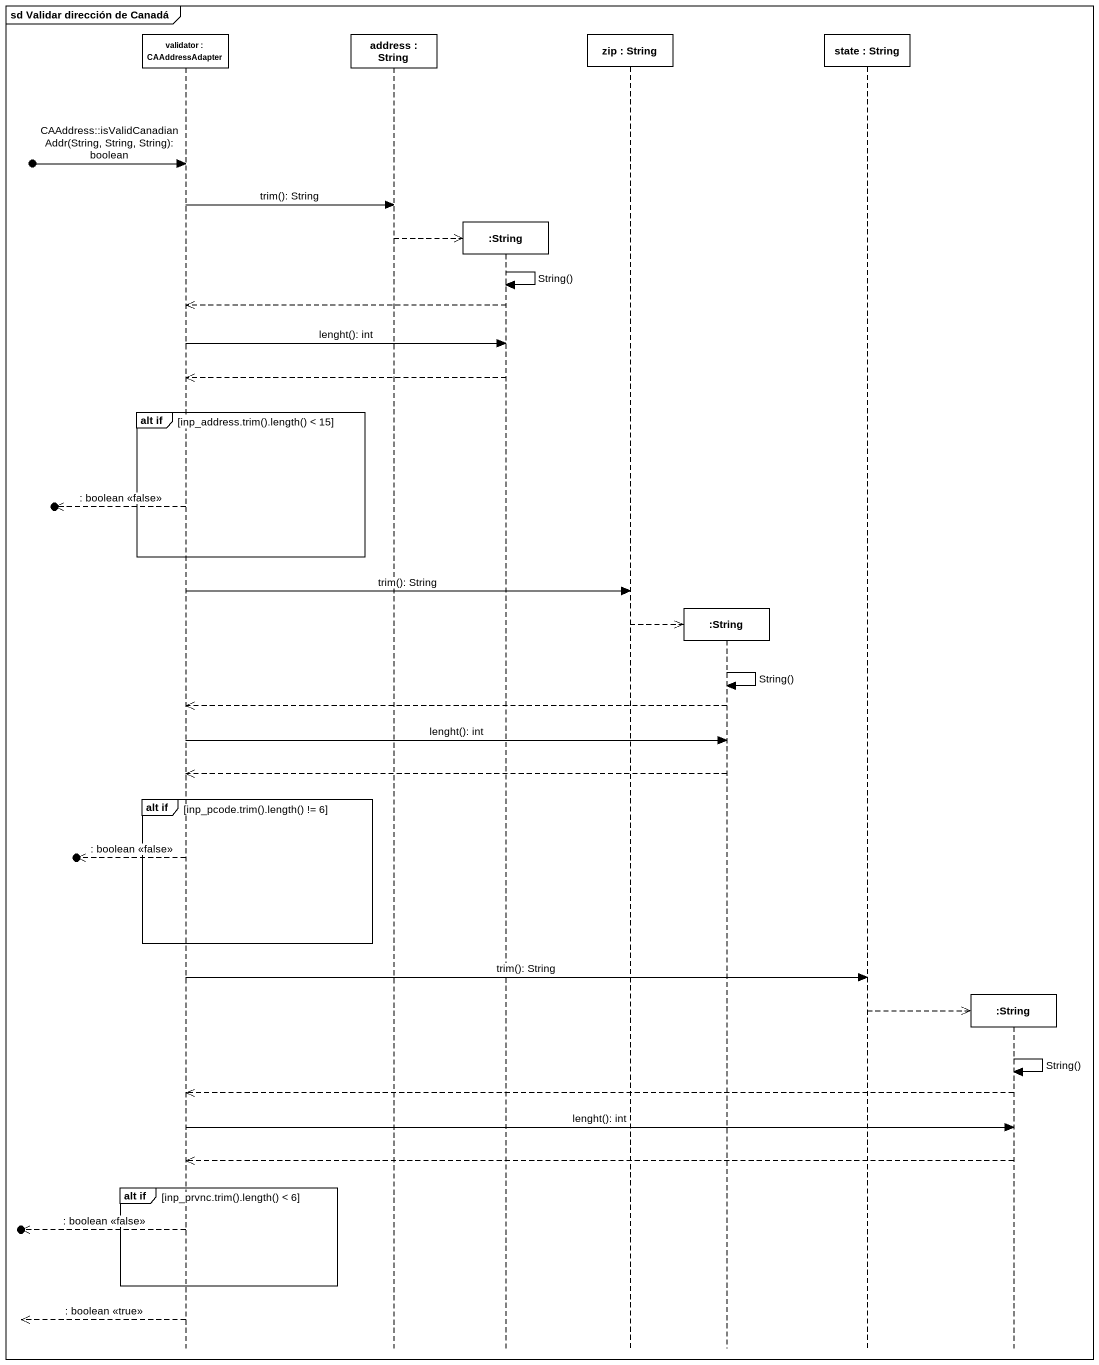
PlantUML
@startuml
mainframe sd Validar dirección de Canadá
hide footbox
participant "validator : CAAddressAdapter" as validator
participant "address : String" as address
participant ":String" as String
participant "zip : String" as zip
participant ":String" as String_2
participant "state : String" as state_
participant ":String" as String_3

[o-> validator : CAAddress::isValidCanadianAddr(String, String, String): boolean
validator -> address : trim(): String
address -->> String **
String -> String : String()
String -->> validator
validator -> String : lenght(): int
String -->> validator
group alt if [inp_address.trim().length() < 15]
  [o<<-- validator : : boolean <<false>>
end
validator -> zip : trim(): String
zip -->> String_2 **
String_2 -> String_2 : String()
String_2 -->> validator
validator -> String_2 : lenght(): int
String_2 -->> validator
group alt if [inp_pcode.trim().length() != 6]
  [o<<-- validator : : boolean <<false>>
end
validator -> state_ : trim(): String
state_ -->> String_3 **
String_3 -> String_3 : String()
String_3 -->> validator
validator -> String_3 : lenght(): int
String_3 -->> validator
group alt if [inp_prvnc.trim().length() < 6]
  [o<<-- validator : : boolean <<false>>
end
[o<<-- validator : : boolean <<true>>
@enduml
